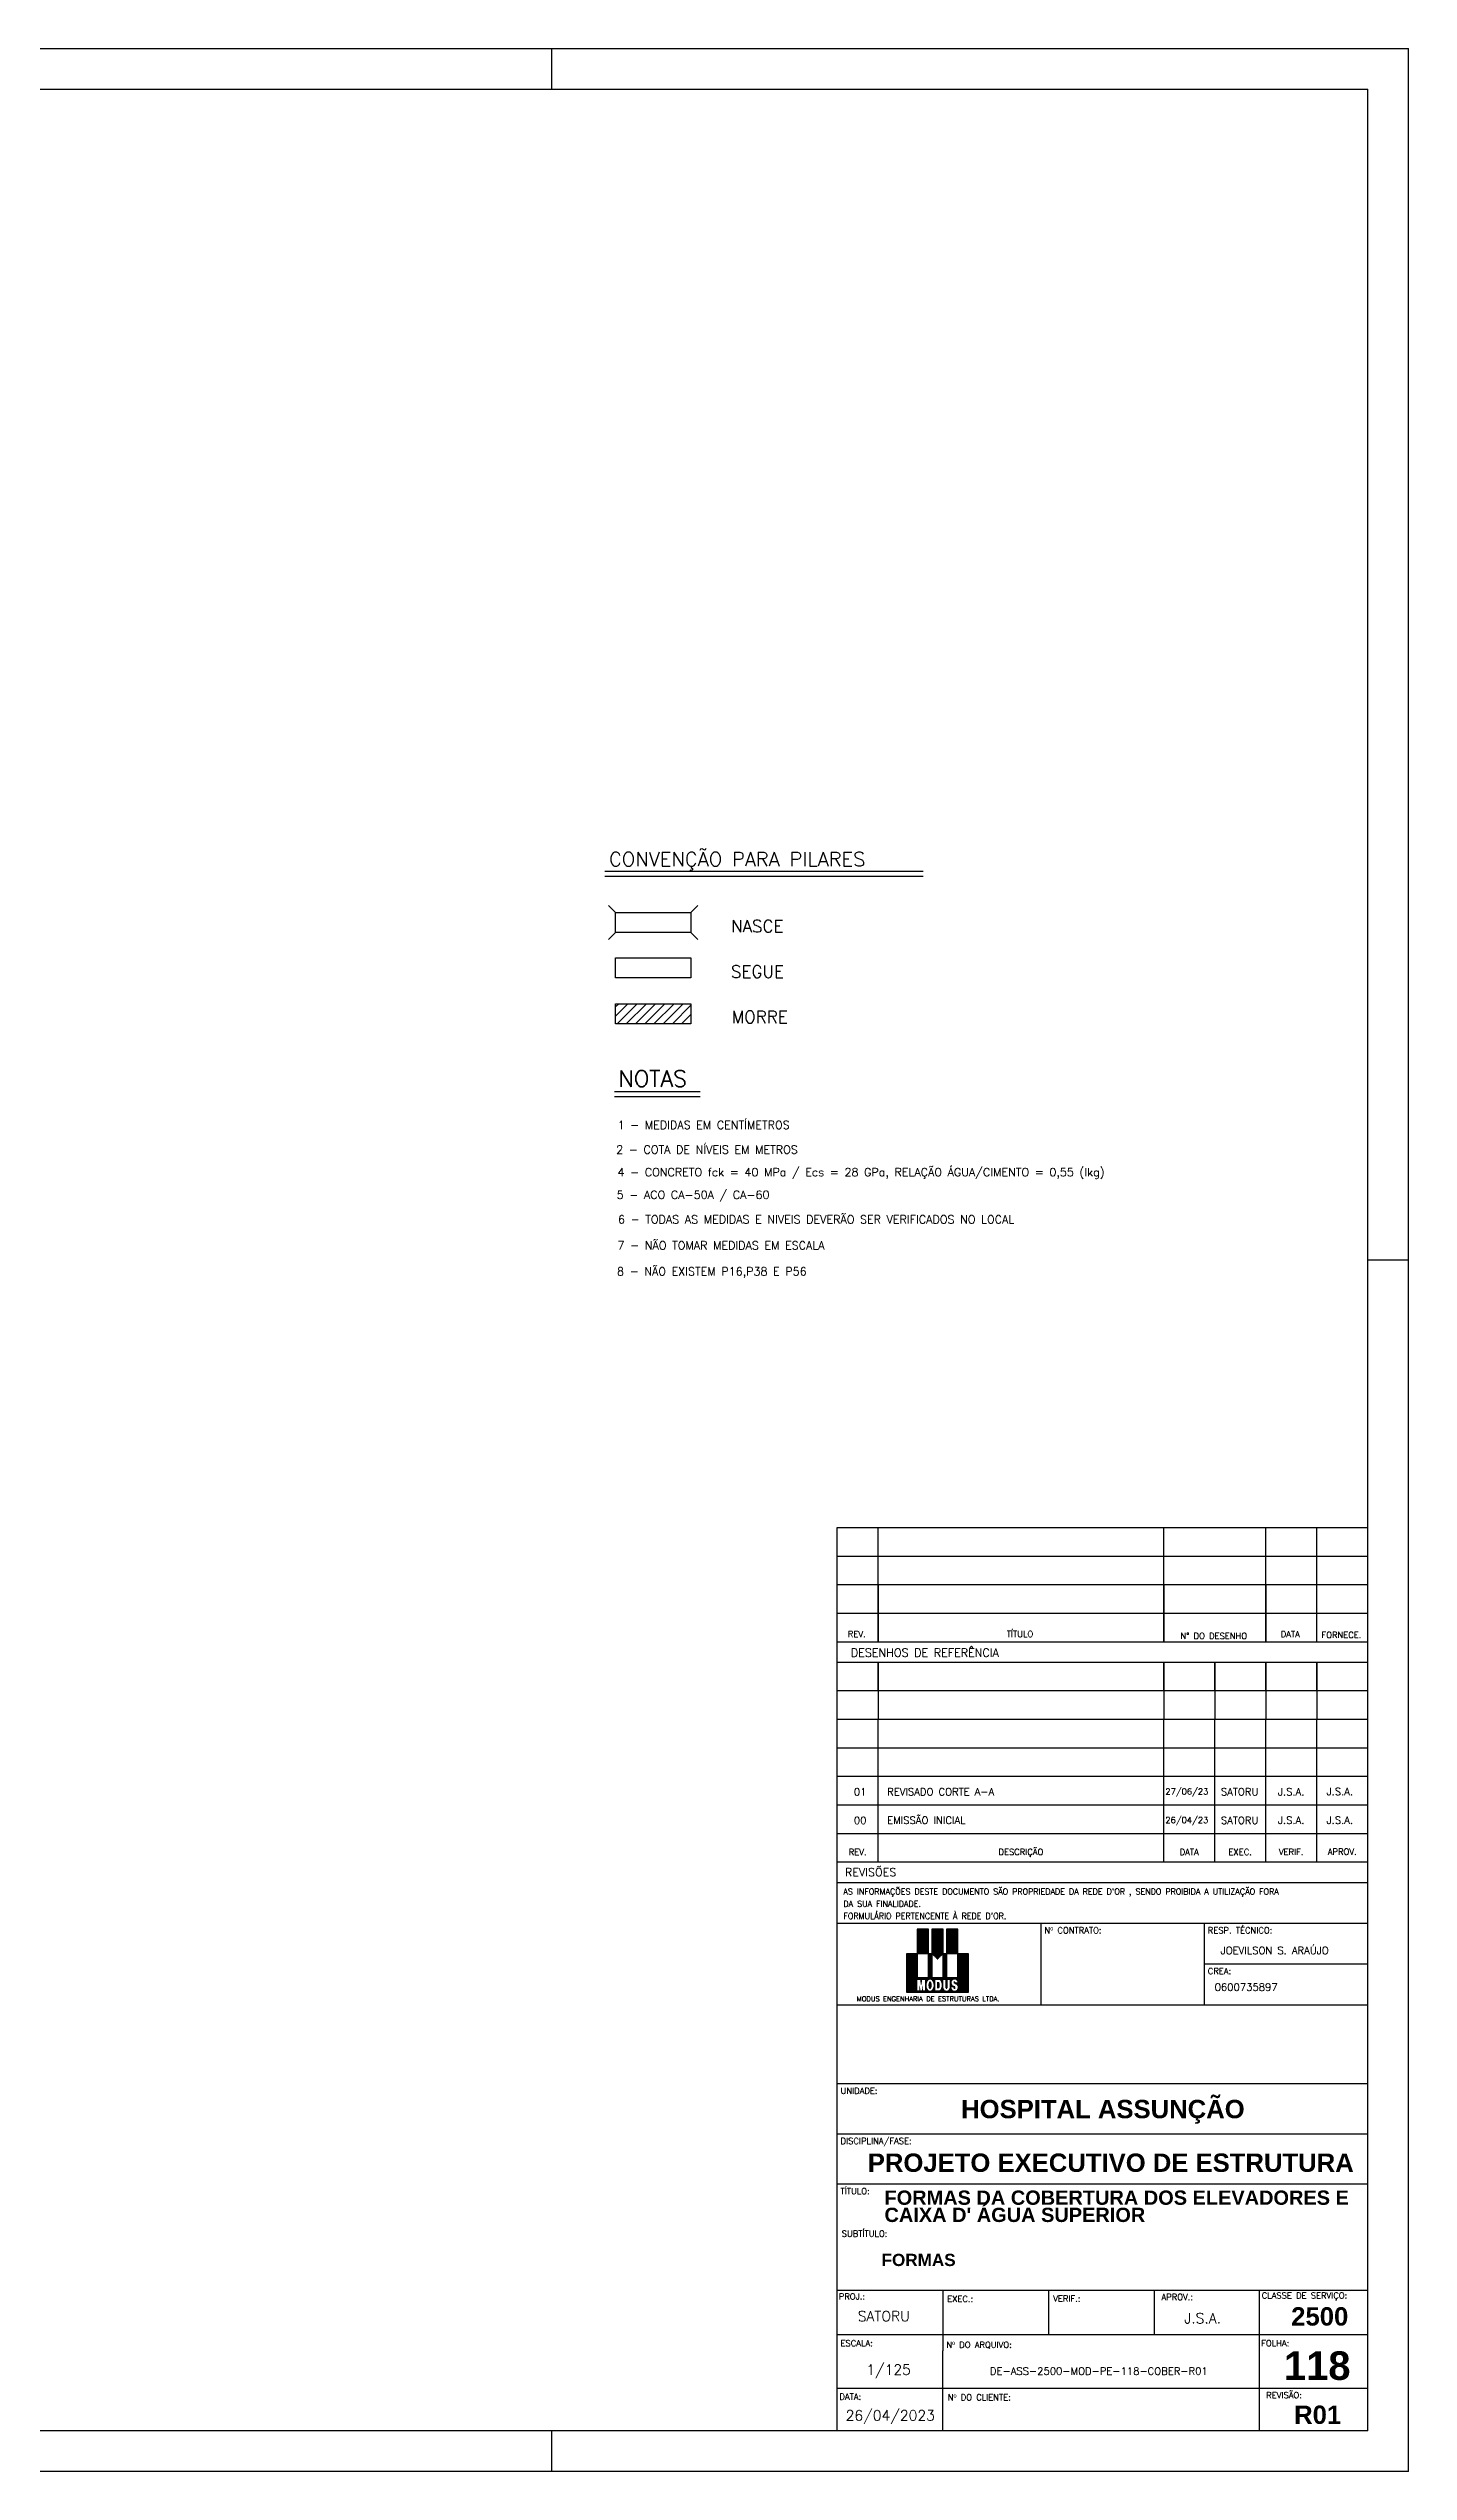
# Model space of a CAD drawing. Extents: x 569026 to 582176, y -496 to 6929.
# Drawn here: x 578009 to 582176, y -496 to 6929 of the extents above; entities that cross this region are included whole.
import ezdxf
from ezdxf.enums import TextEntityAlignment as Align

# ---------------------------------------------------------------- set-up
doc = ezdxf.new("R2010")
doc.units = 0
doc.header["$LTSCALE"] = 125
doc.header["$MEASUREMENT"] = 0
doc.layers.get('0').update_dxf_attribs({"linetype": 'CONTINUOUS'})
for name, color, linetype in [('01-FORM', 7, 'CONTINUOUS'), ('01TEXT', 2, 'CONTINUOUS'), ('216', 7, 'CONTINUOUS'), ('221', 5, 'CONTINUOUS'), ('222', 6, 'CONTINUOUS'), ('226', 10, 'CONTINUOUS'), ('254', 254, 'CONTINUOUS'), ('car-t01', 1, 'CONTINUOUS')]:
    doc.layers.add(name, color=color, linetype=linetype)
doc.styles.add('ROMANS', font='ROMANS.shx')
doc.styles.get("Standard").update_dxf_attribs({"font": 'ROMANS.SHX'})

msp = doc.modelspace()

# ---------------------------------------------------------------- linework, layer by layer
for p, q in [((569025.9, 6928.9), (582175.9, 6928.9)), ((579550.9, 6803.9), (579550.9, 6928.9)), ((579550.9, 6803.9), (579550.9, 6928.9)), ((582175.9, -496.1), (582175.9, 6928.9)), ((582050.9, 3216.4), (582175.9, 3216.4)), ((582175.9, -496.1), (569025.9, -496.1))]:
    msp.add_line(p, q)
msp.add_lwpolyline([(579550.9, -496.1), (579550.9, -371.1)])
at = {"layer": '221'}
for p, q in [((579713.8, 4392.8), (580688.9, 4392.8)), ((579746.8, 3964), (579784.5, 4001.7)), ((579746.8, 3992.3), (579756.2, 4001.7)), ((579751.2, 3940.2), (579812.8, 4001.7)), ((579779.5, 3940.2), (579841, 4001.7)), ((579807.8, 3940.2), (579869.3, 4001.7)), ((579836, 3940.2), (579897.5, 4001.7)), ((579864.3, 3940.2), (579925.8, 4001.7)), ((579892.6, 3940.2), (579954.1, 4001.7)), ((579920.8, 3940.2), (579977.4, 3996.8)), ((579949.1, 3940.2), (579977.4, 3968.5)), ((579743.1, 3717.5), (580005.6, 3717.5))]:
    msp.add_line(p, q, dxfattribs=at)
at = {"layer": '222'}
for p, q in [((569338.4, 6803.9), (582050.9, 6803.9)), ((582050.9, -371.1), (582050.9, 6803.9)), ((579713.8, 4407.8), (580688.9, 4407.8)), ((579746.8, 4281.4), (579725, 4303.1)), ((579746.8, 4281.4), (579977.4, 4281.4)), ((579746.8, 4219.9), (579746.8, 4281.4)), ((579977.4, 4281.4), (579999.1, 4303.1)), ((579977.4, 4281.4), (579977.4, 4219.9)), ((579746.8, 4219.9), (579725, 4198.1)), ((579977.4, 4219.9), (579746.8, 4219.9)), ((579977.4, 4219.9), (579999.1, 4198.1)), ((579746.8, 4142.2), (579977.4, 4142.2)), ((579746.8, 4080.7), (579746.8, 4142.2)), ((579977.4, 4142.2), (579977.4, 4080.7)), ((579977.4, 4080.7), (579746.8, 4080.7)), ((579746.8, 4001.7), (579977.4, 4001.7)), ((579746.8, 3940.2), (579746.8, 4001.7)), ((579977.4, 3940.2), (579746.8, 3940.2)), ((579977.4, 4001.7), (579977.4, 3940.2)), ((579743.1, 3732.5), (580005.6, 3732.5)), ((582050.9, -371.1), (569338.4, -371.1))]:
    msp.add_line(p, q, dxfattribs=at)
at = {"layer": '226', "color": 2}
for p, q in [((580671.1, 1165.2), (580705.3, 1165.2)), ((580671.1, 1163.7), (580705.3, 1163.7)), ((580671.1, 1162.3), (580705.3, 1162.3)), ((580671.1, 1160.9), (580705.3, 1160.9)), ((580671.1, 1159.5), (580705.3, 1159.5)), ((580671.1, 1158), (580705.3, 1158)), ((580671.1, 1156.6), (580705.3, 1156.6)), ((580671.1, 1155.2), (580705.3, 1155.2)), ((580671.1, 1153.8), (580705.3, 1153.8)), ((580671.1, 1152.3), (580705.3, 1152.3)), ((580671.1, 1150.9), (580705.3, 1150.9)), ((580671.1, 1149.5), (580705.3, 1149.5)), ((580671.1, 1148.1), (580705.3, 1148.1)), ((580671.1, 1146.6), (580705.3, 1146.6)), ((580671.1, 1145.2), (580705.3, 1145.2)), ((580671.1, 1143.8), (580705.3, 1143.8)), ((580671.1, 1142.4), (580705.3, 1142.4)), ((580671.1, 1140.9), (580705.3, 1140.9)), ((580671.1, 1139.5), (580705.3, 1139.5)), ((580671.1, 1138.1), (580705.3, 1138.1)), ((580671.1, 1136.7), (580705.3, 1136.7)), ((580671.1, 1135.2), (580705.3, 1135.2)), ((580671.1, 1133.8), (580705.3, 1133.8)), ((580671.1, 1132.4), (580705.3, 1132.4)), ((580671.1, 1131), (580705.3, 1131)), ((580671.1, 1129.5), (580705.3, 1129.5)), ((580671.1, 1128.1), (580705.3, 1128.1)), ((580671.1, 1126.7), (580705.3, 1126.7)), ((580671.1, 1125.2), (580705.3, 1125.2)), ((580671.1, 1123.8), (580705.3, 1123.8)), ((580671.1, 1122.4), (580705.3, 1122.4)), ((580671.1, 1121), (580705.3, 1121)), ((580671.1, 1119.5), (580705.3, 1119.5)), ((580671.1, 1118.1), (580705.3, 1118.1)), ((580671.1, 1116.7), (580705.3, 1116.7)), ((580671.1, 1115.3), (580705.3, 1115.3)), ((580671.1, 1113.8), (580705.3, 1113.8)), ((580715.8, 1165.2), (580750, 1165.2)), ((580715.8, 1163.7), (580750, 1163.7)), ((580715.8, 1162.3), (580750, 1162.3)), ((580715.8, 1160.9), (580750, 1160.9)), ((580715.8, 1159.5), (580750, 1159.5)), ((580715.8, 1158), (580750, 1158)), ((580715.8, 1156.6), (580750, 1156.6)), ((580715.8, 1155.2), (580750, 1155.2)), ((580715.8, 1153.8), (580750, 1153.8)), ((580715.8, 1152.3), (580750, 1152.3)), ((580715.8, 1150.9), (580750, 1150.9)), ((580715.8, 1149.5), (580750, 1149.5)), ((580715.8, 1148.1), (580750, 1148.1)), ((580715.8, 1146.6), (580750, 1146.6)), ((580715.8, 1145.2), (580750, 1145.2)), ((580715.8, 1143.8), (580750, 1143.8)), ((580715.8, 1142.4), (580750, 1142.4)), ((580715.8, 1140.9), (580750, 1140.9)), ((580715.8, 1139.5), (580750, 1139.5)), ((580715.8, 1138.1), (580750, 1138.1)), ((580715.8, 1136.7), (580750, 1136.7)), ((580715.8, 1135.2), (580750, 1135.2)), ((580715.8, 1133.8), (580750, 1133.8)), ((580715.8, 1132.4), (580750, 1132.4)), ((580715.8, 1131), (580750, 1131)), ((580715.8, 1129.5), (580750, 1129.5)), ((580715.8, 1128.1), (580750, 1128.1)), ((580715.8, 1126.7), (580750, 1126.7)), ((580715.8, 1125.2), (580750, 1125.2)), ((580715.8, 1123.8), (580750, 1123.8)), ((580715.8, 1122.4), (580750, 1122.4)), ((580715.8, 1121), (580750, 1121)), ((580715.8, 1119.5), (580750, 1119.5)), ((580715.8, 1118.1), (580750, 1118.1)), ((580715.8, 1116.7), (580750, 1116.7)), ((580715.8, 1115.3), (580750, 1115.3)), ((580715.8, 1113.8), (580750, 1113.8)), ((580760.5, 1165.2), (580794.7, 1165.2)), ((580760.5, 1163.7), (580794.7, 1163.7)), ((580760.5, 1162.3), (580794.7, 1162.3)), ((580760.5, 1160.9), (580794.7, 1160.9)), ((580760.5, 1159.5), (580794.7, 1159.5)), ((580760.5, 1158), (580794.7, 1158)), ((580760.5, 1156.6), (580794.7, 1156.6)), ((580760.5, 1155.2), (580794.7, 1155.2)), ((580760.5, 1153.8), (580794.7, 1153.8)), ((580760.5, 1152.3), (580794.7, 1152.3)), ((580760.5, 1150.9), (580794.7, 1150.9)), ((580760.5, 1149.5), (580794.7, 1149.5)), ((580760.5, 1148.1), (580794.7, 1148.1)), ((580760.5, 1146.6), (580794.7, 1146.6)), ((580760.5, 1145.2), (580794.7, 1145.2)), ((580760.5, 1143.8), (580794.7, 1143.8)), ((580760.5, 1142.4), (580794.7, 1142.4)), ((580760.5, 1140.9), (580794.7, 1140.9)), ((580760.5, 1139.5), (580794.7, 1139.5)), ((580760.5, 1138.1), (580794.7, 1138.1)), ((580760.5, 1136.7), (580794.7, 1136.7)), ((580760.5, 1135.2), (580794.7, 1135.2)), ((580760.5, 1133.8), (580794.7, 1133.8)), ((580760.5, 1132.4), (580794.7, 1132.4)), ((580760.5, 1131), (580794.7, 1131)), ((580760.5, 1129.5), (580794.7, 1129.5)), ((580760.5, 1128.1), (580794.7, 1128.1)), ((580760.5, 1126.7), (580794.7, 1126.7)), ((580760.5, 1125.2), (580794.7, 1125.2)), ((580760.5, 1123.8), (580794.7, 1123.8)), ((580760.5, 1122.4), (580794.7, 1122.4)), ((580760.5, 1121), (580794.7, 1121)), ((580760.5, 1119.5), (580794.7, 1119.5)), ((580760.5, 1118.1), (580794.7, 1118.1)), ((580760.5, 1116.7), (580794.7, 1116.7)), ((580760.5, 1115.3), (580794.7, 1115.3)), ((580760.5, 1113.8), (580794.7, 1113.8)), ((580639.1, 971.9), (580639.1, 1091.6)), ((580639.1, 1091.6), (580671.1, 1091.6)), ((580639.1, 1091), (580671.1, 1091)), ((580639.1, 1089.6), (580671.1, 1089.6)), ((580639.1, 1088.2), (580671.1, 1088.2)), ((580639.1, 1086.7), (580671.1, 1086.7)), ((580639.1, 1085.3), (580671.1, 1085.3)), ((580639.1, 1083.9), (580671.1, 1083.9)), ((580639.1, 1082.5), (580671.1, 1082.5)), ((580639.1, 1081), (580671.1, 1081)), ((580639.1, 1079.6), (580671.1, 1079.6)), ((580639.1, 1078.2), (580671.1, 1078.2)), ((580639.1, 1076.8), (580671.1, 1076.8)), ((580639.1, 1075.3), (580671.1, 1075.3)), ((580639.1, 1073.9), (580671.1, 1073.9)), ((580639.1, 1072.5), (580671.1, 1072.5)), ((580639.1, 1071.1), (580671.1, 1071.1)), ((580639.1, 1069.6), (580671.1, 1069.6)), ((580639.1, 1068.2), (580671.1, 1068.2)), ((580639.1, 1066.8), (580671.1, 1066.8)), ((580639.1, 1065.4), (580671.1, 1065.4)), ((580639.1, 1063.9), (580671.1, 1063.9)), ((580639.1, 1062.5), (580671.1, 1062.5)), ((580639.1, 1061.1), (580671.1, 1061.1)), ((580639.1, 1059.7), (580671.1, 1059.7)), ((580639.1, 1058.2), (580671.1, 1058.2)), ((580639.1, 1056.8), (580671.1, 1056.8)), ((580639.1, 1055.4), (580671.1, 1055.4)), ((580639.1, 1053.9), (580671.1, 1053.9)), ((580639.1, 1052.5), (580671.1, 1052.5)), ((580639.1, 1051.1), (580671.1, 1051.1)), ((580639.1, 1049.7), (580671.1, 1049.7)), ((580639.1, 1048.2), (580671.1, 1048.2)), ((580639.1, 1046.8), (580671.1, 1046.8)), ((580639.1, 1045.4), (580671.1, 1045.4)), ((580639.1, 1044), (580671.1, 1044)), ((580639.1, 1042.5), (580671.1, 1042.5)), ((580639.1, 1041.1), (580671.1, 1041.1)), ((580639.1, 1039.7), (580671.1, 1039.7)), ((580671.1, 1112.4), (580705.3, 1112.4)), ((580671.1, 1111), (580705.3, 1111)), ((580671.1, 1109.6), (580705.3, 1109.6)), ((580671.1, 1108.1), (580705.3, 1108.1)), ((580671.1, 1106.7), (580705.3, 1106.7)), ((580671.1, 1105.3), (580705.3, 1105.3)), ((580671.1, 1103.9), (580705.3, 1103.9)), ((580671.1, 1102.4), (580705.3, 1102.4)), ((580671.1, 1101), (580705.3, 1101)), ((580671.1, 1099.6), (580705.3, 1099.6)), ((580671.1, 1098.2), (580705.3, 1098.2)), ((580671.1, 1096.7), (580705.3, 1096.7)), ((580671.1, 1095.3), (580705.3, 1095.3)), ((580671.1, 1093.9), (580705.3, 1093.9)), ((580671.1, 1092.5), (580705.3, 1092.5)), ((580671.1, 1091.6), (580671.1, 1017.5)), ((580705.3, 1017.5), (580705.3, 1091.6)), ((580705.3, 1091.6), (580715.8, 1091.6)), ((580705.3, 1091), (580715.8, 1091)), ((580705.3, 1089.6), (580715.8, 1089.6)), ((580705.3, 1088.2), (580715.8, 1088.2)), ((580705.3, 1086.7), (580715.8, 1086.7)), ((580705.3, 1085.3), (580715.8, 1085.3)), ((580705.3, 1083.9), (580715.8, 1083.9)), ((580705.3, 1082.5), (580715.8, 1082.5)), ((580705.3, 1081), (580715.8, 1081)), ((580705.3, 1079.6), (580715.8, 1079.6)), ((580705.3, 1078.2), (580715.8, 1078.2)), ((580705.3, 1076.8), (580715.8, 1076.8)), ((580705.3, 1075.3), (580715.8, 1075.3)), ((580705.3, 1073.9), (580715.8, 1073.9)), ((580705.3, 1072.5), (580715.8, 1072.5)), ((580705.3, 1071.1), (580715.8, 1071.1)), ((580705.3, 1069.6), (580715.8, 1069.6)), ((580705.3, 1068.2), (580715.8, 1068.2)), ((580705.3, 1066.8), (580715.8, 1066.8)), ((580705.3, 1065.4), (580715.8, 1065.4)), ((580705.3, 1063.9), (580715.8, 1063.9)), ((580705.3, 1062.5), (580715.8, 1062.5)), ((580705.3, 1061.1), (580715.8, 1061.1)), ((580705.3, 1059.7), (580715.8, 1059.7)), ((580705.3, 1058.2), (580715.8, 1058.2)), ((580705.3, 1056.8), (580715.8, 1056.8)), ((580705.3, 1055.4), (580715.8, 1055.4)), ((580705.3, 1053.9), (580715.8, 1053.9)), ((580705.3, 1052.5), (580715.8, 1052.5)), ((580705.3, 1051.1), (580715.8, 1051.1)), ((580705.3, 1049.7), (580715.8, 1049.7)), ((580705.3, 1048.2), (580715.8, 1048.2)), ((580705.3, 1046.8), (580715.8, 1046.8)), ((580705.3, 1045.4), (580715.8, 1045.4)), ((580705.3, 1044), (580715.8, 1044)), ((580705.3, 1042.5), (580715.8, 1042.5)), ((580705.3, 1041.1), (580715.8, 1041.1)), ((580705.3, 1039.7), (580715.8, 1039.7)), ((580715.8, 1112.4), (580750, 1112.4)), ((580715.8, 1111), (580750, 1111)), ((580715.8, 1109.6), (580750, 1109.6)), ((580715.8, 1108.1), (580750, 1108.1)), ((580715.8, 1106.7), (580750, 1106.7)), ((580715.8, 1105.3), (580750, 1105.3)), ((580715.8, 1103.9), (580750, 1103.9)), ((580715.8, 1102.4), (580750, 1102.4)), ((580715.8, 1101), (580750, 1101)), ((580715.8, 1099.6), (580750, 1099.6)), ((580715.8, 1098.2), (580750, 1098.2)), ((580715.8, 1096.7), (580750, 1096.7)), ((580715.8, 1095.3), (580750, 1095.3)), ((580715.8, 1093.9), (580750, 1093.9)), ((580715.8, 1092.5), (580750, 1092.5)), ((580715.8, 1091.6), (580715.8, 1017.5)), ((580716.4, 1091), (580749.4, 1091)), ((580717.8, 1089.6), (580748, 1089.6)), ((580719.3, 1088.2), (580746.6, 1088.2)), ((580720.7, 1086.7), (580745.1, 1086.7)), ((580722.1, 1085.3), (580743.7, 1085.3)), ((580723.5, 1083.9), (580742.3, 1083.9)), ((580725, 1082.5), (580740.9, 1082.5)), ((580726.4, 1081), (580739.4, 1081)), ((580727.8, 1079.6), (580738, 1079.6)), ((580729.2, 1078.2), (580736.6, 1078.2)), ((580730.7, 1076.8), (580735.2, 1076.8)), ((580732.1, 1075.3), (580733.7, 1075.3)), ((580750, 1017.5), (580750, 1091.6)), ((580750, 1091.6), (580760.5, 1091.6)), ((580750, 1091), (580760.5, 1091)), ((580750, 1089.6), (580760.5, 1089.6)), ((580750, 1088.2), (580760.5, 1088.2)), ((580750, 1086.7), (580760.5, 1086.7)), ((580750, 1085.3), (580760.5, 1085.3)), ((580750, 1083.9), (580760.5, 1083.9)), ((580750, 1082.5), (580760.5, 1082.5)), ((580750, 1081), (580760.5, 1081)), ((580750, 1079.6), (580760.5, 1079.6)), ((580750, 1078.2), (580760.5, 1078.2)), ((580750, 1076.8), (580760.5, 1076.8)), ((580750, 1075.3), (580760.5, 1075.3)), ((580750, 1073.9), (580760.5, 1073.9)), ((580750, 1072.5), (580760.5, 1072.5)), ((580750, 1071.1), (580760.5, 1071.1)), ((580750, 1069.6), (580760.5, 1069.6)), ((580750, 1068.2), (580760.5, 1068.2)), ((580750, 1066.8), (580760.5, 1066.8)), ((580750, 1065.4), (580760.5, 1065.4)), ((580750, 1063.9), (580760.5, 1063.9)), ((580750, 1062.5), (580760.5, 1062.5)), ((580750, 1061.1), (580760.5, 1061.1)), ((580750, 1059.7), (580760.5, 1059.7)), ((580750, 1058.2), (580760.5, 1058.2)), ((580750, 1056.8), (580760.5, 1056.8)), ((580750, 1055.4), (580760.5, 1055.4)), ((580750, 1053.9), (580760.5, 1053.9)), ((580750, 1052.5), (580760.5, 1052.5)), ((580750, 1051.1), (580760.5, 1051.1)), ((580750, 1049.7), (580760.5, 1049.7)), ((580750, 1048.2), (580760.5, 1048.2)), ((580750, 1046.8), (580760.5, 1046.8)), ((580750, 1045.4), (580760.5, 1045.4)), ((580750, 1044), (580760.5, 1044)), ((580750, 1042.5), (580760.5, 1042.5)), ((580750, 1041.1), (580760.5, 1041.1)), ((580750, 1039.7), (580760.5, 1039.7)), ((580760.5, 1112.4), (580794.7, 1112.4)), ((580760.5, 1111), (580794.7, 1111)), ((580760.5, 1109.6), (580794.7, 1109.6)), ((580760.5, 1108.1), (580794.7, 1108.1)), ((580760.5, 1106.7), (580794.7, 1106.7)), ((580760.5, 1105.3), (580794.7, 1105.3)), ((580760.5, 1103.9), (580794.7, 1103.9)), ((580760.5, 1102.4), (580794.7, 1102.4)), ((580760.5, 1101), (580794.7, 1101)), ((580760.5, 1099.6), (580794.7, 1099.6)), ((580760.5, 1098.2), (580794.7, 1098.2)), ((580760.5, 1096.7), (580794.7, 1096.7)), ((580760.5, 1095.3), (580794.7, 1095.3)), ((580760.5, 1093.9), (580794.7, 1093.9)), ((580760.5, 1092.5), (580794.7, 1092.5)), ((580760.5, 1091.6), (580760.5, 1017.5)), ((580794.7, 1091.6), (580826.7, 1091.6)), ((580794.7, 1017.5), (580794.7, 1091.6)), ((580794.7, 1091), (580826.7, 1091)), ((580794.7, 1089.6), (580826.7, 1089.6)), ((580794.7, 1088.2), (580826.7, 1088.2)), ((580794.7, 1086.7), (580826.7, 1086.7)), ((580794.7, 1085.3), (580826.7, 1085.3)), ((580794.7, 1083.9), (580826.7, 1083.9)), ((580794.7, 1082.5), (580826.7, 1082.5)), ((580794.7, 1081), (580826.7, 1081)), ((580794.7, 1079.6), (580826.7, 1079.6)), ((580794.7, 1078.2), (580826.7, 1078.2)), ((580794.7, 1076.8), (580826.7, 1076.8)), ((580794.7, 1075.3), (580826.7, 1075.3)), ((580794.7, 1073.9), (580826.7, 1073.9)), ((580794.7, 1072.5), (580826.7, 1072.5)), ((580794.7, 1071.1), (580826.7, 1071.1)), ((580794.7, 1069.6), (580826.7, 1069.6)), ((580794.7, 1068.2), (580826.7, 1068.2)), ((580794.7, 1066.8), (580826.7, 1066.8)), ((580794.7, 1065.4), (580826.7, 1065.4)), ((580794.7, 1063.9), (580826.7, 1063.9)), ((580794.7, 1062.5), (580826.7, 1062.5)), ((580794.7, 1061.1), (580826.7, 1061.1)), ((580794.7, 1059.7), (580826.7, 1059.7)), ((580794.7, 1058.2), (580826.7, 1058.2)), ((580794.7, 1056.8), (580826.7, 1056.8)), ((580794.7, 1055.4), (580826.7, 1055.4)), ((580794.7, 1053.9), (580826.7, 1053.9)), ((580794.7, 1052.5), (580826.7, 1052.5)), ((580794.7, 1051.1), (580826.7, 1051.1)), ((580794.7, 1049.7), (580826.7, 1049.7)), ((580794.7, 1048.2), (580826.7, 1048.2)), ((580794.7, 1046.8), (580826.7, 1046.8)), ((580794.7, 1045.4), (580826.7, 1045.4)), ((580794.7, 1044), (580826.7, 1044)), ((580794.7, 1042.5), (580826.7, 1042.5)), ((580794.7, 1041.1), (580826.7, 1041.1)), ((580794.7, 1039.7), (580826.7, 1039.7)), ((580826.7, 1091.6), (580826.7, 971.9)), ((580639.1, 1038.3), (580671.1, 1038.3)), ((580639.1, 1036.8), (580671.1, 1036.8)), ((580639.1, 1035.4), (580671.1, 1035.4)), ((580639.1, 1034), (580671.1, 1034)), ((580639.1, 1032.6), (580671.1, 1032.6)), ((580639.1, 1031.1), (580671.1, 1031.1)), ((580639.1, 1029.7), (580671.1, 1029.7)), ((580639.1, 1028.3), (580671.1, 1028.3)), ((580639.1, 1026.9), (580671.1, 1026.9)), ((580639.1, 1025.4), (580671.1, 1025.4)), ((580639.1, 1024), (580671.1, 1024)), ((580639.1, 1022.6), (580671.1, 1022.6)), ((580639.1, 1021.2), (580671.1, 1021.2)), ((580639.1, 1019.7), (580671.1, 1019.7)), ((580639.1, 1018.3), (580671.1, 1018.3)), ((580639.1, 1016.9), (580826.7, 1016.9)), ((580639.1, 1015.4), (580826.7, 1015.4)), ((580639.1, 1014), (580826.7, 1014)), ((580639.1, 1012.6), (580707.3, 1012.6)), ((580639.1, 1011.2), (580671, 1011.2)), ((580639.1, 1009.7), (580671, 1009.7)), ((580639.1, 1008.3), (580671, 1008.3)), ((580639.1, 1006.9), (580671, 1006.9)), ((580639.1, 1005.5), (580671, 1005.5)), ((580639.1, 1004), (580671, 1004)), ((580639.1, 1002.6), (580671, 1002.6)), ((580639.1, 1001.2), (580671, 1001.2)), ((580639.1, 999.8), (580671, 999.8)), ((580639.1, 998.3), (580671, 998.3)), ((580639.1, 996.9), (580671, 996.9)), ((580639.1, 995.5), (580671, 995.5)), ((580639.1, 994.1), (580671, 994.1)), ((580639.1, 992.6), (580671, 992.6)), ((580639.1, 991.2), (580671, 991.2)), ((580639.1, 989.8), (580671, 989.8)), ((580639.1, 988.4), (580671, 988.4)), ((580639.1, 986.9), (580671, 986.9)), ((580639.1, 985.5), (580671, 985.5)), ((580639.1, 984.1), (580671, 984.1)), ((580639.1, 982.7), (580671, 982.7)), ((580639.1, 981.2), (580671, 981.2)), ((580639.1, 979.8), (580671, 979.8)), ((580639.1, 978.4), (580671, 978.4)), ((580639.1, 976.9), (580706.6, 976.9)), ((580639.1, 975.5), (580826.7, 975.5)), ((580639.1, 974.1), (580826.7, 974.1)), ((580639.1, 972.7), (580826.7, 972.7)), ((580826.7, 971.9), (580639.1, 971.9)), ((580671.1, 1017.5), (580705.3, 1017.5)), ((580677.6, 992.6), (580677.6, 992.6)), ((580677.6, 991.2), (580677.9, 991.2)), ((580677.6, 989.8), (580678.1, 989.8)), ((580677.6, 988.4), (580678.3, 988.4)), ((580677.6, 986.9), (580678.6, 986.9)), ((580677.6, 985.5), (580678.8, 985.5)), ((580677.6, 984.1), (580679, 984.1)), ((580677.6, 982.7), (580679.3, 982.7)), ((580677.6, 981.2), (580679.5, 981.2)), ((580677.6, 979.8), (580679.7, 979.8)), ((580677.6, 978.4), (580680, 978.4)), ((580680.4, 1011.2), (580685.4, 1011.2)), ((580680.6, 1009.7), (580685.2, 1009.7)), ((580680.9, 1008.3), (580684.9, 1008.3)), ((580681.1, 1006.9), (580684.7, 1006.9)), ((580681.3, 1005.5), (580684.5, 1005.5)), ((580681.5, 1004), (580684.2, 1004)), ((580681.7, 1002.6), (580684, 1002.6)), ((580681.9, 1001.2), (580683.7, 1001.2)), ((580682.1, 999.8), (580683.5, 999.8)), ((580682.3, 998.3), (580683.3, 998.3)), ((580682.5, 996.9), (580683, 996.9)), ((580682.7, 995.5), (580682.8, 995.5)), ((580685.7, 978.4), (580688.1, 978.4)), ((580686, 979.8), (580688.1, 979.8)), ((580686.2, 981.2), (580688.1, 981.2)), ((580686.5, 982.7), (580688.1, 982.7)), ((580686.7, 984.1), (580688.1, 984.1)), ((580686.9, 985.5), (580688.1, 985.5)), ((580687.2, 986.9), (580688.1, 986.9)), ((580687.4, 988.4), (580688.1, 988.4)), ((580687.6, 989.8), (580688.1, 989.8)), ((580687.9, 991.2), (580688.1, 991.2)), ((580688.1, 992.6), (580688.1, 992.6)), ((580695, 1011.2), (580705, 1011.2)), ((580695, 1009.7), (580703.5, 1009.7)), ((580695, 1008.3), (580702.4, 1008.3)), ((580695, 1006.9), (580701.6, 1006.9)), ((580695, 1005.5), (580700.8, 1005.5)), ((580695, 1004), (580700.3, 1004)), ((580695, 1002.6), (580699.8, 1002.6)), ((580695, 1001.2), (580699.4, 1001.2)), ((580695, 999.8), (580699.2, 999.8)), ((580695, 998.3), (580698.9, 998.3)), ((580695, 996.9), (580698.8, 996.9)), ((580695, 995.5), (580698.7, 995.5)), ((580695, 994.1), (580698.7, 994.1)), ((580695, 992.6), (580698.8, 992.6)), ((580695, 991.2), (580698.9, 991.2)), ((580695, 989.8), (580699.1, 989.8)), ((580695, 988.4), (580699.4, 988.4)), ((580695, 986.9), (580699.7, 986.9)), ((580695, 985.5), (580700.1, 985.5)), ((580695, 984.1), (580700.7, 984.1)), ((580695, 982.7), (580701.4, 982.7)), ((580695, 981.2), (580702.2, 981.2)), ((580695, 979.8), (580703.2, 979.8)), ((580695, 978.4), (580704.6, 978.4)), ((580705.3, 1038.3), (580715.8, 1038.3)), ((580705.3, 1036.8), (580715.8, 1036.8)), ((580705.3, 1035.4), (580715.8, 1035.4)), ((580705.3, 1034), (580715.8, 1034)), ((580705.3, 1032.6), (580715.8, 1032.6)), ((580705.3, 1031.1), (580715.8, 1031.1)), ((580705.3, 1029.7), (580715.8, 1029.7)), ((580705.3, 1028.3), (580715.8, 1028.3)), ((580705.3, 1026.9), (580715.8, 1026.9)), ((580705.3, 1025.4), (580715.8, 1025.4)), ((580705.3, 1024), (580715.8, 1024)), ((580705.3, 1022.6), (580715.8, 1022.6)), ((580705.3, 1021.2), (580715.8, 1021.2)), ((580705.3, 1019.7), (580715.8, 1019.7)), ((580705.3, 1018.3), (580715.8, 1018.3)), ((580705.8, 995.5), (580714.4, 995.5)), ((580705.8, 994.1), (580714.4, 994.1)), ((580705.9, 996.9), (580714.3, 996.9)), ((580705.9, 992.6), (580714.3, 992.6)), ((580706.1, 998.3), (580714.1, 998.3)), ((580706.1, 991.2), (580714.2, 991.2)), ((580706.4, 999.8), (580713.8, 999.8)), ((580706.4, 989.8), (580713.9, 989.8)), ((580706.8, 988.4), (580713.4, 988.4)), ((580706.9, 1001.2), (580713.4, 1001.2)), ((580707.5, 986.9), (580712.8, 986.9)), ((580707.6, 1002.6), (580712.6, 1002.6)), ((580708.6, 985.5), (580711.7, 985.5)), ((580708.8, 1004), (580711.5, 1004)), ((580713, 1012.6), (580780.8, 1012.6)), ((580713.7, 976.9), (580757.1, 976.9)), ((580715.2, 1011.2), (580725.3, 1011.2)), ((580715.6, 978.4), (580725.3, 978.4)), ((580715.8, 1017.5), (580750, 1017.5)), ((580716.7, 1009.7), (580725.3, 1009.7)), ((580717, 979.8), (580725.3, 979.8)), ((580717.8, 1008.3), (580725.3, 1008.3)), ((580718.1, 981.2), (580725.3, 981.2)), ((580718.7, 1006.9), (580725.3, 1006.9)), ((580718.9, 982.7), (580725.3, 982.7)), ((580719.4, 1005.5), (580725.3, 1005.5)), ((580719.6, 984.1), (580725.3, 984.1)), ((580720, 1004), (580725.3, 1004)), ((580720.1, 985.5), (580725.3, 985.5)), ((580720.5, 1002.6), (580725.3, 1002.6)), ((580720.5, 986.9), (580725.3, 986.9)), ((580720.8, 1001.2), (580725.3, 1001.2)), ((580720.9, 988.4), (580725.3, 988.4)), ((580721.1, 999.8), (580725.3, 999.8)), ((580721.2, 989.8), (580725.3, 989.8)), ((580721.3, 998.3), (580725.3, 998.3)), ((580721.3, 991.2), (580725.3, 991.2)), ((580721.4, 996.9), (580725.3, 996.9)), ((580721.5, 995.5), (580725.3, 995.5)), ((580721.5, 994.1), (580725.3, 994.1)), ((580721.5, 992.6), (580725.3, 992.6)), ((580732.1, 1002.6), (580736.7, 1002.6)), ((580732.1, 1001.2), (580737.8, 1001.2)), ((580732.1, 999.8), (580738.4, 999.8)), ((580732.1, 998.3), (580738.8, 998.3)), ((580732.1, 996.9), (580739, 996.9)), ((580732.1, 995.5), (580739.1, 995.5)), ((580732.1, 994.1), (580739.1, 994.1)), ((580732.1, 992.6), (580739.1, 992.6)), ((580732.1, 991.2), (580739, 991.2)), ((580732.1, 989.8), (580738.7, 989.8)), ((580732.1, 988.4), (580737.9, 988.4)), ((580732.1, 986.9), (580736.8, 986.9)), ((580740.5, 978.4), (580754.3, 978.4)), ((580740.6, 1011.2), (580750, 1011.2)), ((580741.9, 979.8), (580752.9, 979.8)), ((580742.1, 1009.7), (580750, 1009.7)), ((580742.9, 981.2), (580752, 981.2)), ((580743.1, 1008.3), (580750, 1008.3)), ((580743.8, 982.7), (580751.4, 982.7)), ((580744.1, 1006.9), (580750, 1006.9)), ((580744.5, 984.1), (580750.8, 984.1)), ((580744.6, 1005.5), (580750, 1005.5)), ((580745.1, 985.5), (580750.5, 985.5)), ((580745.2, 1004), (580750, 1004)), ((580745.4, 986.9), (580750.2, 986.9)), ((580745.5, 1002.6), (580750, 1002.6)), ((580745.8, 1001.2), (580750.1, 1001.2)), ((580745.8, 988.4), (580750.1, 988.4)), ((580745.9, 989.8), (580750.1, 989.8)), ((580746, 999.8), (580750.1, 999.8)), ((580746.1, 998.3), (580750.1, 998.3)), ((580746.1, 991.2), (580750.1, 991.2)), ((580746.2, 996.9), (580750.1, 996.9)), ((580746.2, 995.5), (580750.1, 995.5)), ((580746.2, 994.1), (580750.1, 994.1)), ((580746.2, 992.6), (580750.1, 992.6)), ((580750, 1038.3), (580760.5, 1038.3)), ((580750, 1036.8), (580760.5, 1036.8)), ((580750, 1035.4), (580760.5, 1035.4)), ((580750, 1034), (580760.5, 1034)), ((580750, 1032.6), (580760.5, 1032.6)), ((580750, 1031.1), (580760.5, 1031.1)), ((580750, 1029.7), (580760.5, 1029.7)), ((580750, 1028.3), (580760.5, 1028.3)), ((580750, 1026.9), (580760.5, 1026.9)), ((580750, 1025.4), (580760.5, 1025.4)), ((580750, 1024), (580760.5, 1024)), ((580750, 1022.6), (580760.5, 1022.6)), ((580750, 1021.2), (580760.5, 1021.2)), ((580750, 1019.7), (580760.5, 1019.7)), ((580750, 1018.3), (580760.5, 1018.3)), ((580757.3, 1011.2), (580763.5, 1011.2)), ((580757.3, 1009.7), (580763.5, 1009.7)), ((580757.3, 1008.3), (580763.5, 1008.3)), ((580757.4, 1006.9), (580763.5, 1006.9)), ((580757.4, 1005.5), (580763.5, 1005.5)), ((580757.4, 1004), (580763.5, 1004)), ((580757.4, 1002.6), (580763.5, 1002.6)), ((580757.4, 1001.2), (580763.5, 1001.2)), ((580757.4, 999.8), (580763.5, 999.8)), ((580757.4, 998.3), (580763.5, 998.3)), ((580757.4, 996.9), (580763.5, 996.9)), ((580757.4, 995.5), (580763.5, 995.5)), ((580757.4, 994.1), (580763.5, 994.1)), ((580757.4, 992.6), (580763.5, 992.6)), ((580757.4, 991.2), (580763.5, 991.2)), ((580757.4, 989.8), (580763.5, 989.8)), ((580757.5, 988.4), (580763.3, 988.4)), ((580758.1, 986.9), (580762.8, 986.9)), ((580759.9, 985.5), (580761.5, 985.5)), ((580760.5, 1017.5), (580794.7, 1017.5)), ((580764.1, 976.9), (580780.9, 976.9)), ((580766.5, 978.4), (580778.9, 978.4)), ((580767.9, 979.8), (580777.5, 979.8)), ((580768.9, 981.2), (580776.7, 981.2)), ((580769.6, 982.7), (580775.9, 982.7)), ((580770.1, 984.1), (580775.4, 984.1)), ((580770.5, 985.5), (580774.9, 985.5)), ((580770.8, 1011.2), (580779, 1011.2)), ((580770.8, 1009.7), (580777.6, 1009.7)), ((580770.8, 1008.3), (580776.5, 1008.3)), ((580770.8, 1006.9), (580776.1, 1006.9)), ((580770.9, 1005.5), (580775.8, 1005.5)), ((580770.9, 1004), (580775.5, 1004)), ((580770.9, 1002.6), (580775.5, 1002.6)), ((580770.9, 1001.2), (580775.5, 1001.2)), ((580770.9, 999.8), (580775.8, 999.8)), ((580770.9, 998.3), (580776.2, 998.3)), ((580770.9, 996.9), (580776.6, 996.9)), ((580770.9, 995.5), (580777.4, 995.5)), ((580770.9, 994.1), (580778.2, 994.1)), ((580770.9, 992.6), (580779.9, 992.6)), ((580770.9, 991.2), (580782.8, 991.2)), ((580770.9, 989.8), (580785.8, 989.8)), ((580770.9, 988.4), (580774.6, 988.4)), ((580770.9, 986.9), (580774.7, 986.9)), ((580782.2, 988.4), (580787.3, 988.4)), ((580782.6, 986.9), (580787.3, 986.9)), ((580782.9, 1002.6), (580787.1, 1002.6)), ((580783.3, 1004), (580786.4, 1004)), ((580783.4, 985.5), (580787, 985.5)), ((580783.7, 1001.2), (580826.7, 1001.2)), ((580786.8, 999.8), (580826.7, 999.8)), ((580789.4, 976.9), (580826.7, 976.9)), ((580789.7, 1012.6), (580826.7, 1012.6)), ((580789.9, 998.3), (580826.7, 998.3)), ((580791.1, 1011.2), (580826.7, 1011.2)), ((580791.4, 978.4), (580826.7, 978.4)), ((580792.2, 1009.7), (580826.7, 1009.7)), ((580792.3, 996.9), (580826.7, 996.9)), ((580792.7, 979.8), (580826.7, 979.8)), ((580793.1, 1008.3), (580826.7, 1008.3)), ((580793.2, 995.5), (580826.7, 995.5)), ((580793.5, 981.2), (580826.7, 981.2)), ((580793.9, 1006.9), (580826.7, 1006.9)), ((580794.2, 994.1), (580826.7, 994.1)), ((580794.3, 982.7), (580826.7, 982.7)), ((580794.4, 1005.5), (580826.7, 1005.5)), ((580794.6, 1004), (580826.7, 1004)), ((580794.7, 1038.3), (580826.7, 1038.3)), ((580794.7, 1036.8), (580826.7, 1036.8)), ((580794.7, 1035.4), (580826.7, 1035.4)), ((580794.7, 1034), (580826.7, 1034)), ((580794.7, 1032.6), (580826.7, 1032.6)), ((580794.7, 1031.1), (580826.7, 1031.1)), ((580794.7, 1029.7), (580826.7, 1029.7)), ((580794.7, 1028.3), (580826.7, 1028.3)), ((580794.7, 1026.9), (580826.7, 1026.9)), ((580794.7, 1025.4), (580826.7, 1025.4)), ((580794.7, 1024), (580826.7, 1024)), ((580794.7, 1022.6), (580826.7, 1022.6)), ((580794.7, 1021.2), (580826.7, 1021.2)), ((580794.7, 1019.7), (580826.7, 1019.7)), ((580794.7, 1018.3), (580826.7, 1018.3)), ((580794.7, 984.1), (580826.7, 984.1)), ((580794.8, 1002.6), (580826.7, 1002.6)), ((580795.1, 992.6), (580826.7, 992.6)), ((580795.1, 985.5), (580826.7, 985.5)), ((580795.3, 991.2), (580826.7, 991.2)), ((580795.3, 986.9), (580826.7, 986.9)), ((580795.4, 989.8), (580826.7, 989.8)), ((580795.4, 988.4), (580826.7, 988.4))]:
    msp.add_line(p, q, dxfattribs=at)
for points in [[(580671.1, 1091.6), (580705.3, 1091.6), (580705.3, 1165.8), (580671.1, 1165.8), (580671.1, 1091.6)], [(580715.8, 1091.6), (580732.9, 1074.5), (580750, 1091.6), (580750, 1165.8), (580715.8, 1165.8), (580715.8, 1091.6)], [(580760.5, 1091.6), (580794.7, 1091.6), (580794.7, 1165.8), (580760.5, 1165.8), (580760.5, 1091.6)]]:
    msp.add_lwpolyline(points, dxfattribs=at)
at = {"layer": '254', "color": 1}
for p, q in [((580425.7, 2396.8), (582050.9, 2396.8)), ((580550.9, 2046.8), (580550.9, 2396.8)), ((581425.9, 2046.8), (581425.9, 2396.8)), ((581738.4, 2046.8), (581738.4, 2396.8)), ((581894.7, 2046.8), (581894.7, 2396.8)), ((582050.9, -371.1), (582050.9, 2396.8)), ((580425.7, 2309.3), (582050.9, 2309.3)), ((580425.7, 2221.8), (582050.9, 2221.8)), ((580425.7, 2221.8), (582050.9, 2221.8)), ((580550.9, 2221.8), (580550.9, 2046.8)), ((581425.9, 2221.8), (581425.9, 2046.8)), ((581738.4, 2221.8), (581738.4, 2046.8)), ((580425.7, 2134.3), (582050.9, 2134.3)), ((580425.7, 2046.8), (582050.9, 2046.8)), ((580425.7, 2046.8), (582050.9, 2046.8)), ((580425.7, 1984.3), (582050.9, 1984.3)), ((580550.9, 1984.3), (580550.9, 1809.3)), ((580550.9, 1896.8), (580550.9, 1984.3)), ((581425.9, 1984.3), (581425.9, 1809.3)), ((581425.9, 1896.8), (581425.9, 1984.3)), ((581582.2, 1984.3), (581582.2, 1809.3)), ((581582.2, 1896.8), (581582.2, 1984.3)), ((581738.4, 1984.3), (581738.4, 1809.3)), ((581738.4, 1896.8), (581738.4, 1984.3)), ((581894.7, 1984.3), (581894.7, 1809.3)), ((581894.7, 1896.8), (581894.7, 1984.3)), ((580425.7, 1896.8), (582050.9, 1896.8)), ((580425.7, 1809.3), (582050.9, 1809.3)), ((580550.9, 1371.8), (580550.9, 1809.3)), ((581425.9, 1371.8), (581425.9, 1809.3)), ((581582.2, 1371.8), (581582.2, 1809.3)), ((581738.4, 1371.8), (581738.4, 1809.3)), ((581894.7, 1371.8), (581894.7, 1809.3)), ((580425.7, 1721.8), (582050.9, 1721.8)), ((580425.7, 1634.3), (582050.9, 1634.3)), ((580425.7, 1546.8), (582050.9, 1546.8)), ((580425.7, 1459.3), (582050.9, 1459.3)), ((580425.7, 1371.8), (582050.9, 1371.8)), ((580425.9, 1371.8), (582050.9, 1371.8)), ((580425.9, 1309.3), (582050.9, 1309.3)), ((580425.9, 1184.3), (582050.9, 1184.3)), ((581050.9, 934.3), (581050.9, 1184.3)), ((581550.9, 934.3), (581550.9, 1184.3)), ((581550.9, 1059.3), (582050.9, 1059.3)), ((580425.9, 934.3), (582050.9, 934.3)), ((580425.9, 692.5), (582050.9, 692.5)), ((580425.9, 538.7), (582050.9, 538.7)), ((580425.9, 385), (582050.9, 385)), ((580425.9, 59.3), (582050.9, 59.3)), ((580749.4, 59.3), (580749.4, -125.8)), ((581072.9, 59.3), (581072.9, -75.9)), ((581396.4, 59.3), (581396.4, -75.9)), ((581719.8, -371.1), (581719.8, 59.3)), ((580425.9, -75.9), (581644.7, -75.9)), ((580749.4, -371.1), (580749.4, -125.8)), ((581637.4, -75.9), (582049.8, -75.9)), ((580425.9, -241), (582050.9, -241))]:
    msp.add_line(p, q, dxfattribs=at)
msp.add_lwpolyline([(580425.9, -371.1), (580425.9, 2396.8)], dxfattribs=at)

# ---------------------------------------------------------------- texts
at = {"layer": '01-FORM', "color": 2, "style": 'ROMANS'}
for s, height, p in [('REV.', 18.75, (580485.6, 2060.7)), ('TÍTULO', 18.75, (580985.6, 2060.9)), ('DATA', 18.75, (581813.7, 2060.7)), ('DESENHOS DE REFERÊNCIA', 25, (580694.2, 2000.7)), ('N° DO DESENHO', 18.75, (581579.3, 2055.1)), ('FORNECE.', 18.75, (581970.4, 2058.1)), ('REV.', 18.75, (580488.4, 1393)), ('DESCRIÇÃO', 18.75, (580988.4, 1393.2)), ('DATA', 18.75, (581504, 1393)), ('EXEC.', 18.75, (581660.3, 1393.1)), ('VERIF.', 18.75, (581816.5, 1393.2)), ('APROV.', 18.75, (581972.8, 1393.9)), ('REVISÕES', 25, (580528.1, 1327.9))]:
    msp.add_text(s, height=height, dxfattribs=at).set_placement(p, align=Align.CENTER)
at = {"layer": '01-FORM', "style": 'ROMANS', "width": 0.95}
for s, p in [("AS INFORMAÇÕES DESTE DOCUMENTO SÃO PROPRIEDADE DA REDE D'OR , SENDO PROIBIDA A UTILIZAÇÃO FORA", (580444.7, 1271.8)), ('DA SUA FINALIDADE.', (580444.7, 1234.3)), ("FORMULÁRIO PERTENCENTE À REDE D'OR.", (580444.7, 1196.8))]:
    msp.add_text(s, height=18.75, dxfattribs=at).set_placement(p)
at = {"layer": '01-FORM', "color": 2, "style": 'ROMANS'}
for s, p in [('Nº CONTRATO:', (581060.9, 1153)), ('RESP. TÉCNICO:', (581560.9, 1153)), ('CREA:', (581560.9, 1028)), ('UNIDADE:', (580435.9, 661.2)), ('DISCIPLINA/FASE:', (580435.9, 507.5)), ('TÍTULO:', (580435.9, 353.7)), ('SUBTÍTULO:', (580439.5, 223.5)), ('PROJ.:', (580430.5, 31)), ('EXEC.:', (580762.7, 23.5)), ('VERIF.:', (581087.4, 24.5)), ('APROV.:', (581419.2, 29.4)), ('CLASSE DE SERVIÇO:', (581726.1, 33.9)), ('ESCALA:', (580435.9, -112.4)), ('Nº DO ARQUIVO:', (580760.1, -117.1)), ('FOLHA:', (581724.6, -112.3)), ('DATA:', (580432.5, -276.2)), ('Nº DO CLIENTE:', (580764.6, -278.2)), ('REVISÃO:', (581740, -271.4))]:
    msp.add_text(s, height=18.75, dxfattribs=at).set_placement(p)
at = {"layer": '01-FORM', "color": 0, "style": 'ROMANS'}
for s, p in [('SATORU', (580488.7, -35.7)), ('J.S.A.', (581488.9, -42))]:
    msp.add_text(s, height=31.25, dxfattribs=at).set_placement(p)
at = {"layer": '01-FORM', "attachment_point": 1, "style": 'ROMANS'}
for s, width, insert, char_height in [('{\\fArial|b1|i0|c0|p34;HOSPITAL ASSUNÇÃO}', 1610.335, (580805.2, 642.8), 56.25), ('{\\fArial|b1|i0|c0|p34;PROJETO EXECUTIVO DE ESTRUTURA}', 2159.788, (580519.3, 478.4), 56.25), ("{\\fArial|b1|i0|c0|p34;CAIXA D' ÁGUA SUPERIOR }", 1806.703, (580570.5, 312.3), 43.75), ('{\\fArial|b1|i0|c0|p34;FORMAS DA COBERTURA DOS ELEVADORES E }', 1806.703, (580570.5, 365), 43.75), ('{\\fArial|b1|i0|c0|p34;FORMAS}', 944.407, (580561.5, 171.1), 37.5), ('{\\fArial|b1|i0|c0|p34;2500}', 32.383, (581816.6, 7.4), 56.25), ('{\\fArial|b1|i0|c0|p34;118}', 32.383, (581794.2, -127.8), 87.5), ('{\\fArial|b1|i0|c0|p34;R01}', 32.383, (581825.4, -293.9), 56.25)]:
    msp.add_mtext_dynamic_manual_height_columns(s, width=width, gutter_width=1, heights=[0], dxfattribs=dict(at, insert=insert, char_height=char_height))
at = {"layer": '01-FORM', "color": 0, "style": 'ROMANS'}
for tag, text, p in [('1/125', 'ESCALA', (580583, -199.5)), ('26/04/2023', 'XX/XX/XX', (580588.2, -339.8))]:
    msp.add_attdef(tag, text=text, height=31.25, dxfattribs=at).set_placement(p, align=Align.CENTER)
at = {"layer": '01TEXT', "color": 0, "style": 'ROMANS'}
for s, height, p in [('01', 22.5, (580476.8, 1575.5)), ('REVISADO CORTE A-A', 22.5, (580578.7, 1575.7)), ('27/06/23', 18.75, (581430.9, 1578.3)), ('SATORU', 22.5, (581601.1, 1575.6)), ('J.S.A.', 22.5, (581775.9, 1575.7)), ('J.S.A.', 22.5, (581925, 1576.4)), ('00', 22.5, (580476.8, 1488)), ('EMISSÃO INICIAL', 22.5, (580578.7, 1488.2)), ('26/04/23', 18.75, (581430.9, 1490.8)), ('SATORU', 22.5, (581601.1, 1488.1)), ('J.S.A.', 22.5, (581775.9, 1488.2)), ('J.S.A.', 22.5, (581925, 1488.9)), ('JOEVILSON S. ARAÚJO', 22.5, (581600.5, 1089.5)), ('0600735897', 22.5, (581582, 977.2))]:
    msp.add_text(s, height=height, dxfattribs=at).set_placement(p)
msp.add_text('DE-ASS-2500-MOD-PE-118-COBER-R01', height=22.5, dxfattribs=at).set_placement((581227.2, -188.2), align=Align.MIDDLE)
at = {"layer": '216'}
for s, p in [('1 - MEDIDAS EM CENTÍMETROS', (579752.8, 3617.7)), ('2 - COTA DE NÍVEIS EM METROS', (579748.7, 3542.1)), ('4 - CONCRETO fck = 40 MPa / Ecs = 28 GPa, RELAÇÃO ÁGUA/CIMENTO = 0,55 (lkg)', (579752.5, 3473)), ('5 - ACO CA-50A / CA-60', (579750.1, 3403.8)), ('6 - TODAS AS MEDIDAS E NIVEIS DEVERÃO SER VERIFICADOS NO LOCAL', (579754.2, 3328.3)), ('7 - NÃO TOMAR MEDIDAS EM ESCALA', (579752.7, 3248.6)), ('8 - NÃO EXISTEM P16,P38 E P56', (579751.2, 3169))]:
    msp.add_text(s, height=25, dxfattribs=at).set_placement(p)
at = {"layer": '222'}
for s, height, p in [('CONVENÇÃO PARA PILARES', 43.75, (579726.4, 4422.8)), ('NASCE', 37.5, (580100.4, 4220.6)), ('SEGUE', 37.5, (580100.4, 4081.4)), ('MORRE', 37.5, (580102.2, 3942.4)), ('NOTAS', 50, (579755.6, 3747.5))]:
    msp.add_text(s, height=height, dxfattribs=at).set_placement(p)
at = {"layer": 'car-t01', "color": 2, "linetype": 'Continuous'}
msp.add_text('MODUS ENGENHARIA DE ESTRUTURAS LTDA.', height=15, dxfattribs=at).set_placement((580485.6, 944.9))

doc.saveas('drawing.dxf')
